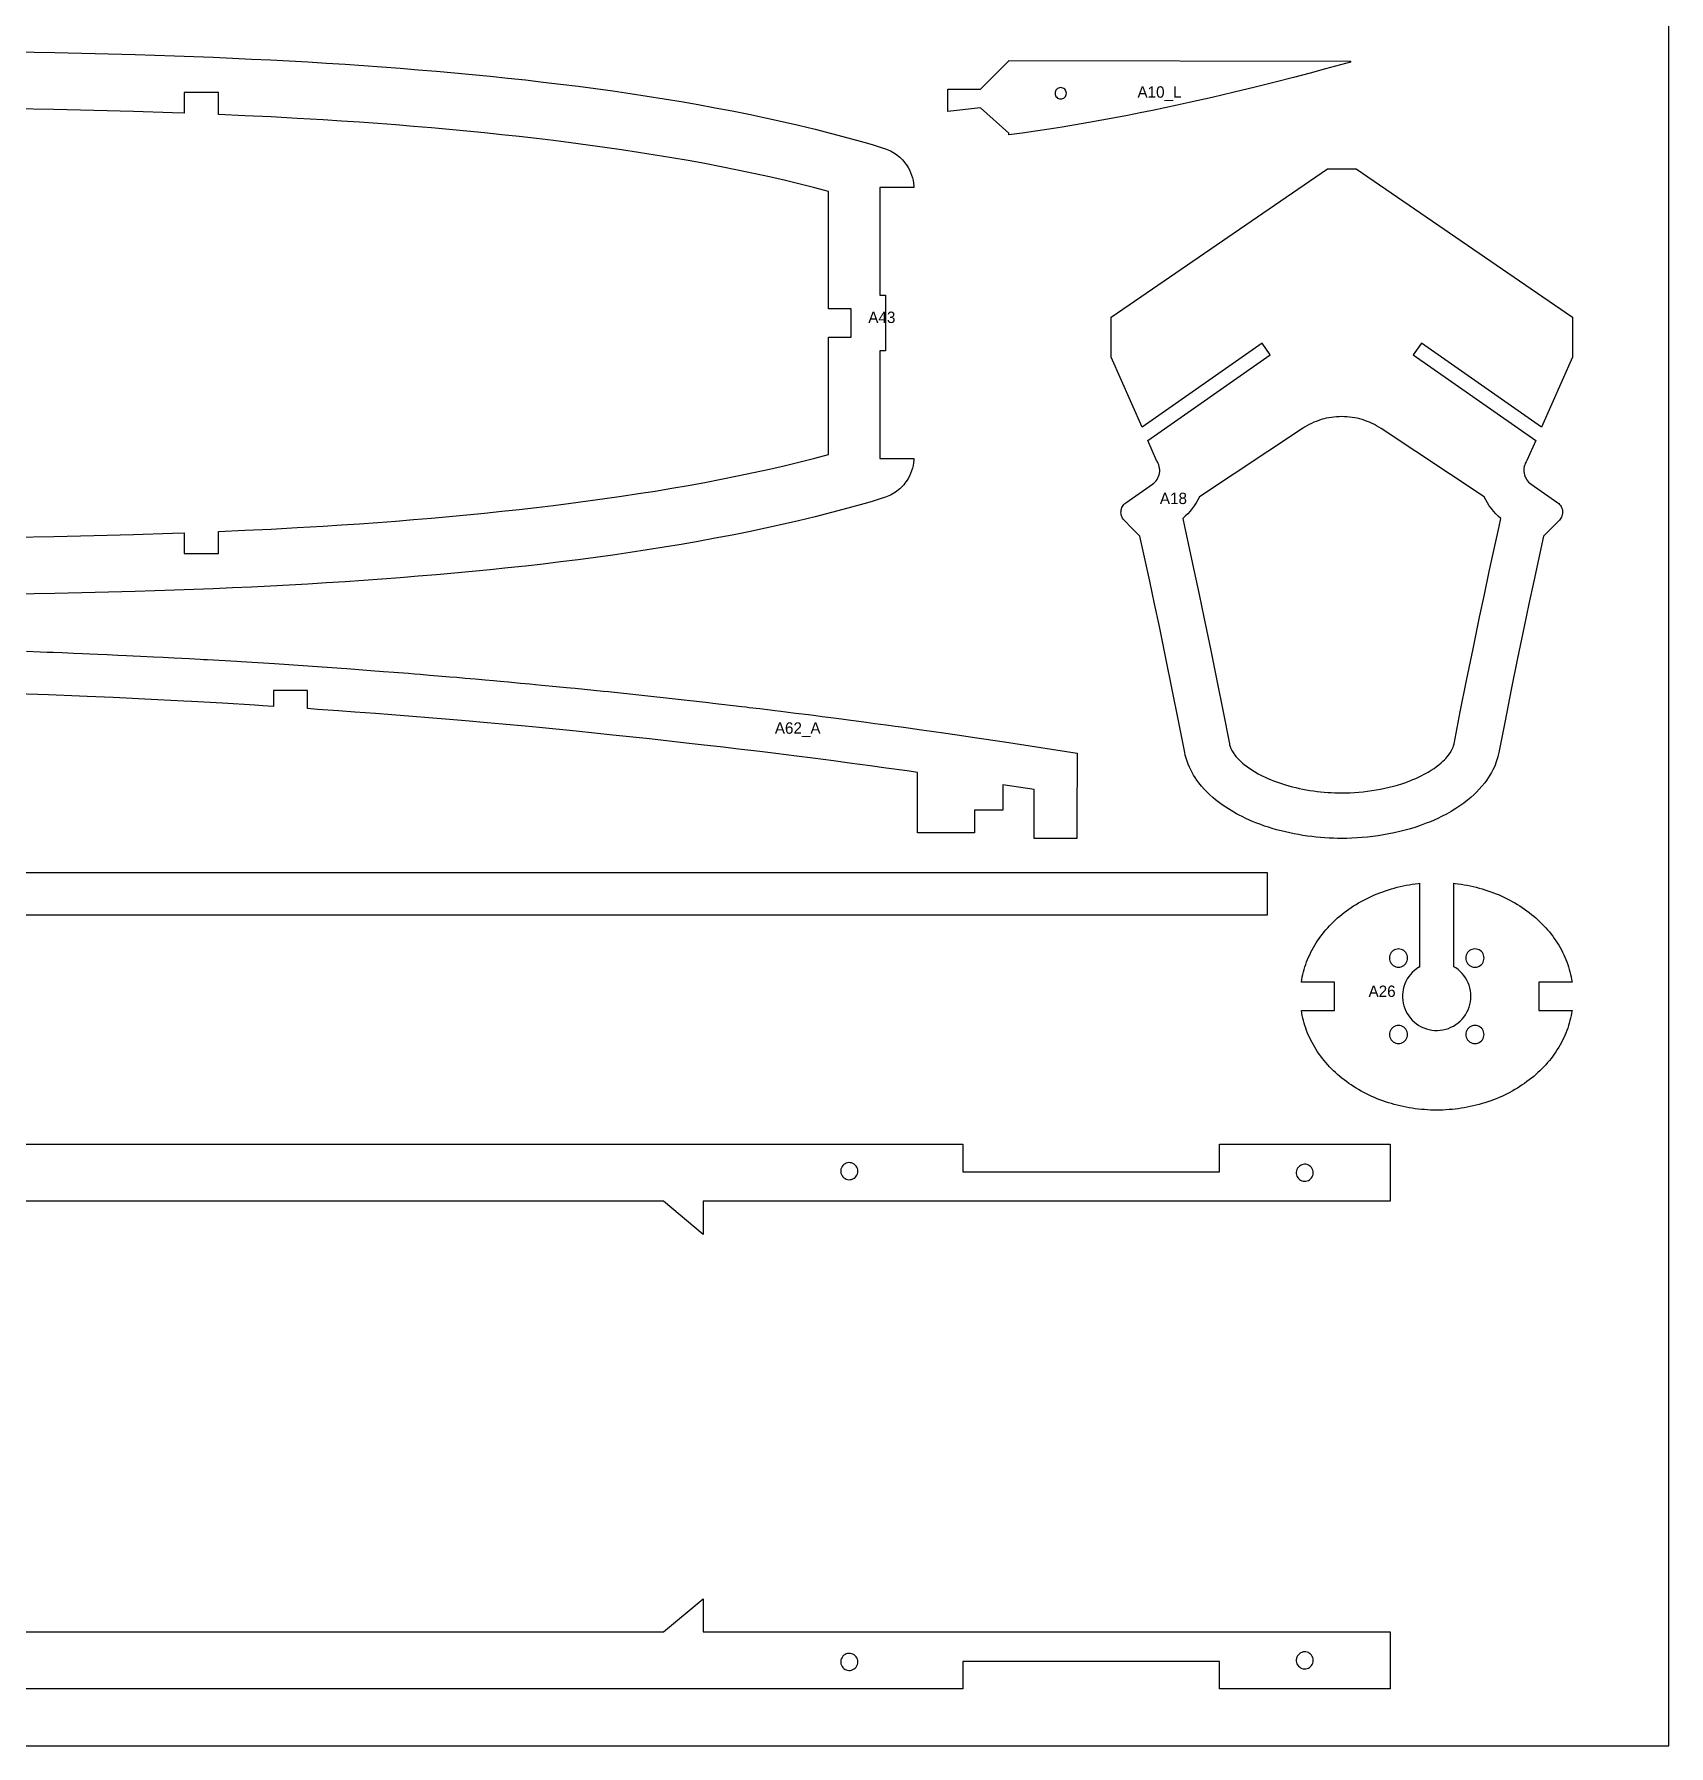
# Model space of a CAD drawing. Header units: millimetres. Extents: x 0 to 610, y 0 to 457.
# Drawn here: x 322.5 to 609.6, y 0 to 300.6 of the extents above; entities that cross this region are included whole.
import ezdxf

# ---------------------------------------------------------------- set-up
doc = ezdxf.new("R2010")
doc.units = ezdxf.units.MM
for name, color, linetype in [('CUT', 7, 'Continuous'), ('LABEL_DO_NOT_CUT', 3, 'Continuous'), ('STOCK_DO_NOT_CUT', 8, 'Continuous')]:
    doc.layers.add(name, color=color, linetype=linetype)

msp = doc.modelspace()

# ---------------------------------------------------------------- linework, layer by layer
at = {"layer": 'CUT'}
for points in [[(318.87121, 297.51272), (326.10925, 297.38996), (333.22578, 297.23505), (340.23006, 297.04651), (347.13132, 296.82287), (350.54611, 296.69741), (353.93812, 296.56256), (357.30814, 296.4181), (360.65692, 296.26377), (363.98524, 296.09933), (367.29387, 295.92456), (370.58357, 295.73921), (373.85511, 295.54304), (377.10912, 295.33579), (380.34602, 295.11715), (383.56632, 294.88675), (386.77049, 294.64424), (389.95904, 294.38926), (393.13245, 294.12147), (396.29122, 293.84051), (399.43584, 293.54603), (402.5666, 293.23765), (405.68368, 292.91488), (408.78737, 292.57719), (411.87799, 292.22404), (414.95584, 291.85489), (418.02123, 291.4692), (421.07444, 291.06645), (424.1158, 290.64608), (427.14522, 290.20755), (430.16241, 289.75005), (433.16743, 289.27267), (436.1603, 288.77449), (439.14107, 288.2546), (442.10976, 287.71208), (445.06642, 287.14602), (448.01109, 286.5555), (450.94319, 285.93963), (453.86191, 285.29713), (456.76692, 284.62653), (459.65787, 283.92633), (462.53401, 283.1951), (465.39442, 282.43116), (468.23846, 281.63271), (469.65414, 281.21998), (471.06549, 280.79794), (472, 280.51251), (472.30818, 280.39557), (472.61069, 280.26484), (472.90702, 280.12073), (473.19672, 279.96365), (473.4793, 279.79402), (473.75427, 279.61225), (474.02115, 279.41876), (474.27947, 279.21395), (474.52875, 278.99823), (474.76851, 278.77202), (474.99825, 278.53574), (475.21752, 278.28979), (475.42581, 278.03459), (475.62266, 277.77055), (475.80758, 277.49808), (475.9801, 277.2176), (476.21474, 276.78288), (476.41984, 276.3332), (476.59486, 275.87071), (476.73928, 275.39757), (476.85253, 274.91593), (476.9341, 274.42792), (476.98344, 273.93571), (476.99243, 273.66731), (471, 273.66731), (471, 254.76794), (472, 254.76794), (472, 245.02115), (471, 245.02115), (471, 226.12187), (476.99243, 226.12187), (476.98344, 225.85338), (476.9341, 225.36117), (476.85253, 224.87316), (476.73927, 224.39152), (476.59486, 223.91838), (476.41984, 223.45589), (476.21473, 223.00621), (475.9801, 222.57149), (475.80758, 222.29101), (475.62266, 222.01854), (475.42581, 221.7545), (475.21751, 221.4993), (474.99825, 221.25335), (474.76851, 221.01706), (474.52875, 220.79086), (474.27947, 220.57514), (474.02115, 220.37033), (473.75427, 220.17683), (473.47929, 219.99507), (473.19672, 219.82544), (472.90702, 219.66836), (472.61069, 219.52425), (472.30818, 219.39352), (472, 219.27658), (471.06549, 218.99115), (469.65414, 218.56911), (468.23846, 218.15638), (465.39442, 217.35793), (462.53401, 216.59399), (459.65787, 215.86276), (456.76692, 215.16256), (453.86191, 214.49196), (450.94319, 213.84946), (448.01109, 213.23359), (445.06642, 212.64307), (442.10976, 212.07701), (439.14107, 211.53449), (436.1603, 211.0146), (433.16743, 210.51642), (430.16241, 210.03904), (427.14522, 209.58154), (424.1158, 209.14301), (421.07444, 208.72264), (418.02123, 208.31989), (414.95584, 207.9342), (411.87799, 207.56505), (408.78737, 207.2119), (405.68368, 206.87421), (402.5666, 206.55144), (399.43584, 206.24306), (396.29122, 205.94858), (393.13245, 205.66762), (389.95904, 205.39983), (386.77049, 205.14485), (383.56632, 204.90234), (380.34602, 204.67194), (377.10912, 204.4533), (373.85511, 204.24605), (370.58357, 204.04988), (367.29387, 203.86453), (363.98524, 203.68975), (360.65692, 203.52532), (357.30814, 203.37099), (353.93812, 203.22653), (350.54611, 203.09168), (347.13132, 202.96622), (340.23006, 202.74257), (333.22578, 202.55404), (326.10925, 202.39913), (318.87121, 202.27637)], [(318.72444, 212.27529), (325.91614, 212.39726), (332.98291, 212.55109), (339.93404, 212.73819), (346.77885, 212.96001), (348.85, 213.03812), (348.85, 209.39456), (354.85, 209.39456), (354.85, 213.27353), (359.50855, 213.48212), (364.12468, 213.71015), (368.70052, 213.95823), (373.23821, 214.227), (376.45456, 214.43185), (379.65243, 214.64786), (382.83234, 214.87537), (385.99478, 215.11473), (389.14024, 215.36625), (392.26923, 215.63029), (395.38224, 215.90718), (398.47977, 216.19725), (401.5618, 216.50084), (404.62817, 216.81836), (407.67921, 217.15032), (410.71522, 217.49723), (413.73653, 217.8596), (416.74344, 218.23792), (419.73627, 218.6327), (422.71533, 219.04446), (425.67985, 219.4736), (428.62888, 219.92077), (431.56247, 220.38681), (434.48068, 220.87257), (437.38357, 221.37887), (440.27119, 221.90656), (443.1436, 222.45647), (446.00086, 223.02945), (448.84135, 223.62608), (451.6632, 224.24725), (454.46613, 224.89429), (457.24984, 225.5685), (459.63313, 226.17237), (462, 226.79804), (462, 247.39454), (466, 247.39454), (466, 252.39454), (462, 252.39454), (462, 272.99105), (459.63313, 273.61672), (457.24984, 274.22059), (454.46613, 274.8948), (451.6632, 275.54184), (448.84135, 276.16301), (446.00086, 276.75964), (443.1436, 277.33262), (440.27119, 277.88253), (437.38357, 278.41022), (434.48068, 278.91652), (431.56247, 279.40228), (428.62888, 279.86832), (425.67985, 280.31549), (422.71533, 280.74463), (419.73627, 281.15639), (416.74344, 281.55117), (413.73653, 281.92949), (410.71522, 282.29186), (407.67921, 282.63877), (404.62817, 282.97073), (401.5618, 283.28825), (398.47977, 283.59183), (395.38224, 283.88191), (392.26923, 284.1588), (389.14024, 284.42284), (385.99478, 284.67436), (382.83234, 284.91371), (379.65243, 285.14123), (376.45456, 285.35724), (373.23821, 285.56208), (368.70052, 285.83086), (364.12468, 286.07894), (359.50855, 286.30696), (354.85, 286.51556), (354.85, 290.39456), (348.85, 290.39456), (348.85, 286.75097), (346.77885, 286.82908), (339.93404, 287.0509), (332.98291, 287.238), (325.91614, 287.39183), (318.72444, 287.5138)], [(321.15337, 192.22939), (323.54043, 192.14581), (324.76183, 192.09829), (325.81692, 192.05996), (327.42021, 191.99486), (329.42447, 191.91688), (330.96879, 191.85079), (332.26962, 191.79797), (333.65044, 191.73602), (335.30758, 191.66509), (337.19064, 191.57717), (338.72115, 191.5085), (339.86039, 191.45251), (341.18966, 191.39045), (343.43973, 191.27662), (345.17138, 191.19153), (346.05763, 191.14419), (347.07064, 191.09294), (349.74595, 190.94718), (351.62021, 190.84707), (352.24613, 190.81096), (352.95041, 190.77259), (358.06751, 190.47514), (358.82889, 190.4294), (364.706, 190.06336), (370.58164, 189.67449), (376.45572, 189.26279), (377.39908, 189.19454), (382.32816, 188.82827), (383.12973, 188.76583), (383.8391, 188.71276), (385.67405, 188.56762), (388.19887, 188.37094), (389.3102, 188.28002), (390.27701, 188.20354), (391.94449, 188.0645), (394.06775, 187.89079), (395.49712, 187.76826), (396.7127, 187.6669), (398.16749, 187.53934), (399.93473, 187.38785), (401.69527, 187.23003), (403.14603, 187.10283), (404.36505, 186.99071), (405.79971, 186.86211), (407.91416, 186.66428), (409.57691, 186.51135), (410.5468, 186.41798), (411.66259, 186.31358), (414.17533, 186.06864), (416.00521, 185.89247), (416.71764, 185.82082), (417.52331, 185.74228), (422.43081, 185.24621), (423.38176, 185.14821), (429.23786, 184.53138), (435.09151, 183.8918), (440.94264, 183.22948), (441.69027, 183.14319), (446.79115, 182.54443), (447.48594, 182.4603), (448.10392, 182.38749), (449.96863, 182.15972), (452.63695, 181.83665), (453.63789, 181.71152), (454.51429, 181.60446), (456.23751, 181.38652), (458.47996, 181.10617), (459.79406, 180.93669), (460.92127, 180.79413), (462.44424, 180.59491), (464.32008, 180.35299), (465.95834, 180.13523), (467.32474, 179.95649), (468.61914, 179.78156), (470.15724, 179.57712), (472.13811, 179.30599), (473.72457, 179.09158), (474.77468, 178.9451), (475.99134, 178.77857), (478.34927, 178.44649), (480.12067, 178.1994), (480.91691, 178.08487), (481.82229, 177.95736), (484.63318, 177.55034), (486.5129, 177.27997), (487.65, 177.1135), (487.65, 177.11147), (492.90116, 176.33331), (499.28533, 175.35944), (505.66528, 174.35836), (505.65301, 162.31275), (505.65, 162.31275), (505.65, 159.35837), (498.15, 159.36601), (498.15874, 167.9445), (492.65, 168.78529), (492.65, 164.35839), (487.65, 164.35839), (487.65, 160.35839), (477.65, 160.35839), (477.65, 170.97096), (475.8114, 171.22832), (472.16567, 171.73295), (469.3274, 172.11829), (465.71226, 172.60224), (462.85917, 172.97761), (459.24422, 173.4451), (456.39908, 173.80748), (452.75469, 174.26224), (449.94312, 174.60856), (446.22922, 175.05516), (443.48901, 175.3812), (439.63176, 175.82757), (437.03539, 176.12563), (430.5814, 176.842), (424.1265, 177.53039), (417.66926, 178.19009), (411.20737, 178.82199), (408.70339, 179.05719), (404.74034, 179.42633), (402.03776, 179.66894), (398.26745, 180.00315), (395.46836, 180.24277), (391.78755, 180.55249), (388.93944, 180.78446), (385.29878, 181.07443), (382.43072, 181.29611), (378.79793, 181.56914), (375.93311, 181.77867), (372.27909, 182.03688), (370.5, 182.15963), (370.5, 185.35839), (364.5, 185.35839), (364.5, 182.55803), (362.65282, 182.67781), (361.2256, 182.767), (355.58815, 183.10822), (350.116, 183.4177), (348.76281, 183.49075), (344.19918, 183.72995), (343.02757, 183.78987), (337.56303, 184.05367), (336.34187, 184.1092), (331.79361, 184.30995), (330.46932, 184.36642), (324.9971, 184.58532), (319.33001, 184.78969)], [(91.41687, 153.35837), (539.07045, 153.35837), (539.07045, 145.85837), (91.41687, 145.85837)], [(107.57838, 105.64445), (485.60454, 105.64445), (485.60454, 100.82223), (530.6602, 100.82223), (530.6602, 105.64445), (560.6602, 105.64445), (560.6602, 95.64445), (440.0102, 95.64445), (440.0102, 89.82223), (433.0102, 95.64445), (315.0102, 95.64445)], [(315.0102, 20.00001), (433.0102, 20), (440.0102, 25.82223), (440.0102, 20), (560.6602, 20), (560.6602, 10), (530.6602, 10), (530.6602, 14.82219), (485.60454, 14.82219), (485.60454, 10), (107.57838, 10)]]:
    msp.add_lwpolyline(points, dxfattribs=at)
for points in [[(488.71984, 287.68763), (482.99243, 287.06027), (482.99566, 290.9551), (488.69287, 290.94599), (493.69796, 295.93798), (493.698, 295.98318), (553.69214, 295.87049), (553.69776, 295.7151), (549.29263, 294.51579), (546.61884, 293.80139), (543.6595, 293.02532), (540.43607, 292.19869), (536.97001, 291.33263), (533.28277, 290.43825), (529.39581, 289.52667), (525.33058, 288.609), (523.23782, 288.15135), (521.10853, 287.69636), (518.94541, 287.2454), (516.75113, 286.79987), (514.52838, 286.36115), (512.27983, 285.93064), (510.00817, 285.50972), (507.71609, 285.09979), (505.40625, 284.70224), (503.08135, 284.31844), (500.74406, 283.94981), (498.39708, 283.59771), (496.04307, 283.26355), (493.68473, 282.94871), (493.68502, 283.23206)], [(503.79424, 290.2421), (503.77503, 290.43719), (503.71812, 290.62478), (503.62571, 290.79767), (503.50135, 290.94921), (503.34981, 291.07357), (503.17692, 291.16598), (502.98933, 291.22288), (502.79424, 291.2421), (502.59915, 291.22288), (502.41156, 291.16598), (502.23867, 291.07357), (502.08713, 290.94921), (501.96277, 290.79767), (501.87036, 290.62478), (501.81346, 290.43719), (501.79424, 290.2421), (501.81346, 290.04701), (501.87036, 289.85942), (501.96277, 289.68653), (502.08713, 289.53499), (502.23867, 289.41063), (502.41156, 289.31822), (502.59915, 289.26131), (502.79424, 289.2421), (502.98933, 289.26131), (503.17692, 289.31822), (503.34981, 289.41063), (503.50135, 289.53499), (503.62571, 289.68653), (503.71812, 289.85942), (503.77503, 290.04701)], [(539.61174, 244.30887), (538.1778, 246.35675), (517.08211, 231.58539), (511.66528, 243.9151), (511.66528, 250.94871), (549.6653, 276.94871), (554.6653, 276.94871), (592.66528, 250.94871), (592.66528, 243.9151), (587.24848, 231.58539), (566.1528, 246.35675), (564.71886, 244.30887), (586.22311, 229.25143), (584.685, 225.7504), (584.52817, 225.50124), (584.39652, 225.23791), (584.29132, 224.96294), (584.21357, 224.67899), (584.16403, 224.38878), (584.14317, 224.09512), (584.1512, 223.80082), (584.18803, 223.50873), (584.25332, 223.22165), (584.34643, 222.94236), (584.46647, 222.67353), (584.61228, 222.41777), (584.78246, 222.17753), (584.97536, 221.95513), (585.18914, 221.75271), (585.42173, 221.57221), (590.09777, 218.29801), (590.26689, 218.16551), (590.42082, 218.01563), (590.55779, 217.85011), (590.67621, 217.67085), (590.77472, 217.47992), (590.85218, 217.27952), (590.90769, 217.07197), (590.94063, 216.85967), (590.9506, 216.64505), (590.93749, 216.43061), (590.90146, 216.21881), (590.84291, 216.01209), (590.76253, 215.81285), (590.66124, 215.62338), (590.54021, 215.44587), (590.40084, 215.28236), (589.01877, 213.85304), (587.61096, 212.44907), (585.89107, 204.54083), (585.04391, 200.57591), (584.20148, 196.58134), (583.05264, 191.04296), (581.93446, 185.54375), (580.8376, 180.03943), (579.75275, 174.48573), (579.65207, 174.00115), (579.57468, 173.68754), (579.48106, 173.35268), (579.36913, 172.9974), (579.2368, 172.62253), (579.082, 172.22892), (578.90265, 171.81738), (578.69667, 171.38876), (578.46198, 170.9439), (578.1809, 170.45813), (577.88863, 169.99618), (577.58794, 169.55806), (577.2816, 169.14375), (576.79356, 168.53988), (576.30998, 167.99448), (575.84153, 167.50761), (575.39894, 167.07934), (574.84439, 166.57941), (574.24681, 166.07977), (573.60497, 165.58233), (572.91764, 165.08899), (572.18359, 164.60166), (571.40159, 164.12222), (570.57041, 163.65258), (569.68882, 163.19464), (569.05778, 162.88954), (568.40227, 162.59142), (567.72193, 162.30086), (567.01638, 162.01841), (566.09178, 161.67538), (565.16045, 161.35913), (564.22372, 161.06898), (563.28293, 160.80423), (562.33942, 160.5642), (561.39454, 160.3482), (560.44963, 160.15554), (559.50603, 159.98553), (558.56507, 159.83749), (557.62811, 159.71072), (556.69648, 159.60454), (555.77153, 159.51826), (554.8546, 159.4512), (553.94702, 159.40265), (553.05014, 159.37194), (552.1653, 159.35837), (551.42765, 159.36852), (550.68344, 159.39047), (549.93334, 159.42451), (549.17806, 159.47097), (548.41829, 159.53017), (547.65472, 159.60241), (546.88803, 159.68802), (546.11893, 159.78731), (545.34811, 159.90059), (544.57625, 160.02817), (543.80406, 160.17039), (543.03221, 160.32754), (542.26141, 160.49994), (541.49235, 160.68792), (540.72571, 160.89177), (539.9622, 161.11183), (539.28611, 161.32146), (538.61109, 161.54516), (537.93817, 161.78315), (537.2684, 162.03564), (536.60284, 162.30282), (535.94252, 162.58491), (535.28848, 162.88212), (534.64178, 163.19464), (534.15125, 163.44463), (533.66615, 163.70388), (533.18691, 163.97246), (532.71401, 164.25044), (532.2479, 164.53787), (531.78903, 164.83482), (531.33787, 165.14136), (530.89487, 165.45754), (530.45239, 165.78939), (529.98774, 166.15683), (529.50653, 166.56048), (529.01439, 167.00098), (528.51694, 167.47894), (528.01981, 167.99497), (527.52862, 168.5497), (527.049, 169.14375), (526.72003, 169.58993), (526.40224, 170.05683), (526.1319, 170.48723), (525.87244, 170.93566), (525.62626, 171.40206), (525.39576, 171.88636), (525.18333, 172.38849), (524.99139, 172.90838), (524.82232, 173.44596), (524.67853, 174.00115), (524.57785, 174.48573), (523.493, 180.03943), (522.39615, 185.54375), (521.27796, 191.04296), (520.12912, 196.58134), (519.2867, 200.57591), (518.43953, 204.54083), (516.71968, 212.44911), (515.31183, 213.85304), (513.9298, 215.2824), (513.79039, 215.44587), (513.66937, 215.62338), (513.56808, 215.81285), (513.48769, 216.01209), (513.42915, 216.21881), (513.39311, 216.43061), (513.38, 216.64505), (513.38997, 216.85967), (513.42291, 217.07197), (513.47843, 217.27952), (513.55589, 217.47992), (513.65439, 217.67085), (513.77282, 217.85011), (513.90978, 218.01563), (514.06371, 218.16551), (514.23283, 218.29801), (518.90888, 221.57221), (519.14146, 221.75271), (519.35524, 221.95513), (519.54814, 222.17753), (519.71832, 222.41777), (519.86413, 222.67353), (519.98417, 222.94236), (520.07728, 223.22165), (520.14257, 223.50873), (520.17941, 223.80082), (520.18743, 224.09512), (520.16658, 224.38878), (520.11704, 224.67899), (520.03929, 224.96294), (519.93408, 225.23791), (519.80243, 225.50124), (519.6456, 225.7504), (518.10749, 229.25143)], [(532.47276, 175.80394), (532.56196, 175.49505), (532.69428, 175.16319), (532.87316, 174.80768), (533.10174, 174.4291), (533.39571, 174.01401), (533.63815, 173.71532), (533.89775, 173.42435), (534.17099, 173.1424), (534.45435, 172.8708), (534.74432, 172.61084), (535.03738, 172.36384), (535.61872, 171.91395), (536.20996, 171.50249), (536.8404, 171.10442), (537.50679, 170.72184), (538.20983, 170.35489), (538.68302, 170.12634), (539.16813, 169.90613), (539.6639, 169.69453), (540.16907, 169.49181), (540.68238, 169.29824), (541.20259, 169.11409), (541.72842, 168.93964), (542.25864, 168.77515), (542.85798, 168.60257), (543.46384, 168.44184), (544.07538, 168.29281), (544.69179, 168.15534), (545.31223, 168.02931), (545.93586, 167.91458), (546.56186, 167.81101), (547.1894, 167.71846), (547.81764, 167.63679), (548.44576, 167.56588), (549.07292, 167.50558), (549.69829, 167.45576), (550.32105, 167.41628), (550.94035, 167.38701), (552.1653, 167.35854), (552.89741, 167.37098), (553.63879, 167.39809), (554.3879, 167.44015), (555.1432, 167.49745), (555.90314, 167.57028), (556.66617, 167.65892), (557.43076, 167.76366), (558.19535, 167.88479), (558.9584, 168.02259), (559.71836, 168.17737), (560.4737, 168.34939), (561.22286, 168.53895), (561.9643, 168.74634), (562.69648, 168.97185), (563.41785, 169.21575), (564.12686, 169.47835), (564.66412, 169.69341), (565.17513, 169.91164), (565.66049, 170.13235), (566.12471, 170.35685), (566.75806, 170.68564), (567.34238, 171.01546), (567.87969, 171.34458), (568.372, 171.67128), (568.8213, 171.99382), (569.22961, 172.31048), (569.59892, 172.61953), (569.93124, 172.91923), (570.18199, 173.16205), (570.43713, 173.42729), (570.69025, 173.7122), (570.9349, 174.01402), (571.21296, 174.4049), (571.45714, 174.80813), (571.62952, 175.14484), (571.74241, 175.41225), (571.81276, 175.62624), (571.85756, 175.80271), (571.88951, 175.95938), (572.98888, 181.58783), (574.09177, 187.12242), (575.21622, 192.65244), (576.37141, 198.22145), (577.21832, 202.23731), (578.06979, 206.22238), (579.79745, 214.16656), (580.1068, 215.57393), (579.65384, 215.97234), (579.2234, 216.39498), (578.81678, 216.84058), (578.43519, 217.3078), (578.0798, 217.79523), (577.75166, 218.30142), (577.45176, 218.82483), (577.181, 219.3639), (559.07239, 231.36946), (558.68664, 231.61517), (558.29217, 231.84659), (557.88949, 232.06343), (557.47914, 232.2654), (557.06169, 232.45222), (556.63768, 232.62364), (556.20768, 232.77944), (555.77227, 232.9194), (555.33203, 233.04334), (554.88755, 233.15109), (554.43943, 233.24251), (553.98827, 233.31748), (553.53466, 233.37589), (553.07922, 233.41767), (552.62256, 233.44275), (552.16528, 233.45112), (551.70801, 233.44275), (551.25134, 233.41767), (550.7959, 233.37589), (550.3423, 233.31748), (549.89113, 233.24251), (549.44301, 233.15109), (548.99853, 233.04334), (548.55829, 232.9194), (548.12288, 232.77943), (547.69288, 232.62364), (547.26887, 232.45222), (546.85142, 232.2654), (546.44107, 232.06343), (546.0384, 231.84659), (545.64392, 231.61516), (545.25817, 231.36946), (527.14961, 219.36391), (526.87885, 218.82484), (526.57895, 218.30143), (526.25081, 217.79524), (525.89541, 217.3078), (525.51383, 216.84058), (525.10721, 216.39498), (524.67677, 215.97234), (524.22381, 215.57393), (524.53315, 214.16656), (526.26081, 206.22238), (527.11228, 202.23731), (527.95919, 198.22145), (529.11438, 192.65244), (530.23883, 187.12242), (531.34172, 181.58783), (532.44109, 175.95939)], [(572.61523, 151.39501), (573.14864, 151.31887), (573.67985, 151.23268), (574.20859, 151.13651), (574.7346, 151.03039), (575.2576, 150.91438), (575.77733, 150.78855), (576.29352, 150.65295), (576.80591, 150.50765), (577.31424, 150.35273), (577.81825, 150.18827), (578.31769, 150.01435), (578.81229, 149.83106), (579.3018, 149.63849), (579.78598, 149.43675), (580.26458, 149.22593), (580.73735, 149.00614), (581.20405, 148.7775), (581.66445, 148.54011), (582.11831, 148.29411), (582.5654, 148.03962), (583.00549, 147.77676), (583.43836, 147.50567), (583.86378, 147.2265), (584.28154, 146.93937), (584.69142, 146.64445), (585.09322, 146.34187), (585.48673, 146.03179), (585.87176, 145.71438), (586.24809, 145.38979), (586.61555, 145.05819), (586.97394, 144.71975), (587.32309, 144.37463), (587.66281, 144.02303), (587.99293, 143.66511), (588.31328, 143.30106), (588.6237, 142.93106), (588.92403, 142.5553), (589.21412, 142.17398), (589.49381, 141.78729), (589.76298, 141.39543), (590.02147, 140.99859), (590.26916, 140.59698), (590.50592, 140.1908), (590.73163, 139.78027), (590.94618, 139.36558), (591.14945, 138.94696), (591.34134, 138.52461), (591.52176, 138.09875), (591.69061, 137.6696), (591.84781, 137.23738), (591.99327, 136.8023), (592.12692, 136.36459), (592.2487, 135.92448), (592.35854, 135.48218), (592.45638, 135.03792), (592.54218, 134.59194), (592.61589, 134.14445), (586.80386, 134.14445), (586.80386, 129.14445), (592.61598, 129.14445), (592.54229, 128.69696), (592.4565, 128.25097), (592.35868, 127.80671), (592.24885, 127.36442), (592.12709, 126.9243), (591.99345, 126.48659), (591.84801, 126.05152), (591.69083, 125.61929), (591.52199, 125.19014), (591.34159, 124.76428), (591.14971, 124.34194), (590.94646, 123.92331), (590.73192, 123.50863), (590.50623, 123.09809), (590.26948, 122.69191), (590.02181, 122.2903), (589.76333, 121.89347), (589.49418, 121.5016), (589.2145, 121.11491), (588.92442, 120.73359), (588.62411, 120.35784), (588.3137, 119.98784), (587.99336, 119.62379), (587.66326, 119.26587), (587.32355, 118.91426), (586.97442, 118.56915), (586.61604, 118.23071), (586.24859, 117.8991), (585.87227, 117.57451), (585.48726, 117.2571), (585.09376, 116.94703), (584.69197, 116.64445), (584.28209, 116.34952), (583.86434, 116.0624), (583.43893, 115.78322), (583.00608, 115.51214), (582.566, 115.24928), (582.11892, 114.99478), (581.66507, 114.74878), (581.20468, 114.5114), (580.73798, 114.28275), (580.26522, 114.06297), (579.78662, 113.85215), (579.30245, 113.6504), (578.81295, 113.45783), (578.31835, 113.27454), (577.81893, 113.10062), (577.31492, 112.93616), (576.8066, 112.78124), (576.29421, 112.63595), (575.77802, 112.50035), (575.2583, 112.37451), (574.7353, 112.25851), (574.2093, 112.15239), (573.68056, 112.05621), (573.14935, 111.97003), (572.61595, 111.89388), (572.08062, 111.82781), (571.54364, 111.77184), (571.00528, 111.72601), (570.46582, 111.69034), (569.92553, 111.66485), (569.38469, 111.64955), (568.84358, 111.64445), (568.30246, 111.64955), (567.76162, 111.66485), (567.22133, 111.69034), (566.68187, 111.72601), (566.14351, 111.77184), (565.60653, 111.82781), (565.0712, 111.89388), (564.53779, 111.97003), (564.00658, 112.05621), (563.47784, 112.15239), (562.95183, 112.25851), (562.42883, 112.37451), (561.9091, 112.50035), (561.39291, 112.63595), (560.88052, 112.78124), (560.37219, 112.93616), (559.86818, 113.10062), (559.36874, 113.27454), (558.87414, 113.45783), (558.38463, 113.6504), (557.90045, 113.85215), (557.42185, 114.06297), (556.94908, 114.28275), (556.48238, 114.5114), (556.02198, 114.74878), (555.56812, 114.99478), (555.12103, 115.24928), (554.68094, 115.51214), (554.24807, 115.78322), (553.82265, 116.0624), (553.40489, 116.34952), (552.99501, 116.64445), (552.59321, 116.94703), (552.1997, 117.2571), (551.81467, 117.57451), (551.43834, 117.8991), (551.07088, 118.23071), (550.71249, 118.56915), (550.36334, 118.91426), (550.02362, 119.26587), (549.6935, 119.62379), (549.37315, 119.98784), (549.06273, 120.35784), (548.7624, 120.73359), (548.47231, 121.11491), (548.19262, 121.5016), (547.92346, 121.89347), (547.66496, 122.2903), (547.41727, 122.69191), (547.18051, 123.09809), (546.9548, 123.50863), (546.74025, 123.92331), (546.53698, 124.34194), (546.34509, 124.76428), (546.16467, 125.19014), (545.99582, 125.61929), (545.83862, 126.05152), (545.69316, 126.48659), (545.55951, 126.9243), (545.43773, 127.36442), (545.32789, 127.80671), (545.23005, 128.25097), (545.14425, 128.69696), (545.07054, 129.14445), (550.88257, 129.14445), (550.88257, 134.14445), (545.07045, 134.14445), (545.14414, 134.59194), (545.22993, 135.03792), (545.32775, 135.48218), (545.43758, 135.92448), (545.55934, 136.36459), (545.69298, 136.8023), (545.83842, 137.23738), (545.9956, 137.6696), (546.16444, 138.09875), (546.34484, 138.52461), (546.53672, 138.94696), (546.73998, 139.36558), (546.95451, 139.78027), (547.1802, 140.1908), (547.41695, 140.59698), (547.66462, 140.99859), (547.9231, 141.39543), (548.19225, 141.78729), (548.47193, 142.17398), (548.76201, 142.5553), (549.06232, 142.93106), (549.37273, 143.30106), (549.69307, 143.66511), (550.02317, 144.02303), (550.36288, 144.37463), (550.71201, 144.71975), (551.07039, 145.05819), (551.43784, 145.38979), (551.81416, 145.71438), (552.19917, 146.03179), (552.59267, 146.34187), (552.99446, 146.64445), (553.40434, 146.93937), (553.82209, 147.2265), (554.2475, 147.50567), (554.68035, 147.77676), (555.12043, 148.03962), (555.56751, 148.29411), (556.02136, 148.54011), (556.48175, 148.7775), (556.94845, 149.00614), (557.42121, 149.22593), (557.89981, 149.43675), (558.38398, 149.63849), (558.87348, 149.83106), (559.36808, 150.01435), (559.8675, 150.18827), (560.37151, 150.35273), (560.87983, 150.50765), (561.39222, 150.65295), (561.90841, 150.78855), (562.42813, 150.91438), (562.95113, 151.03039), (563.47713, 151.13651), (564.00587, 151.23268), (564.53708, 151.31887), (565.07048, 151.39501), (565.60581, 151.46109), (565.84322, 151.48583), (565.84322, 136.8406), (565.85231, 136.8406), (565.70301, 136.75709), (565.29673, 136.48412), (564.91405, 136.17894), (564.55752, 135.84359), (564.22951, 135.4803), (563.93221, 135.09147), (563.66758, 134.67971), (563.4374, 134.24775), (563.2432, 133.79846), (563.08626, 133.33484), (562.96763, 132.85997), (562.8881, 132.37701), (562.84821, 131.88918), (562.84821, 131.39972), (562.8881, 130.91188), (562.96763, 130.42892), (563.08626, 129.95405), (563.2432, 129.49043), (563.4374, 129.04114), (563.66758, 128.60918), (563.93221, 128.19742), (564.22951, 127.8086), (564.55752, 127.4453), (564.91405, 127.10995), (565.29673, 126.80477), (565.70301, 126.53181), (566.13018, 126.29286), (566.57541, 126.08953), (567.03574, 125.92317), (567.50809, 125.79488), (567.98933, 125.70552), (568.47625, 125.65568), (568.96561, 125.6457), (569.45415, 125.67563), (569.93863, 125.74529), (570.41583, 125.85421), (570.88255, 126.00165), (571.33571, 126.18666), (571.77227, 126.40798), (572.18935, 126.66415), (572.58415, 126.95346), (572.95407, 127.27399), (573.29662, 127.6236), (573.60954, 127.99998), (573.89074, 128.4006), (574.13834, 128.82282), (574.35071, 129.26381), (574.52643, 129.72064), (574.66433, 130.19028), (574.76349, 130.66959), (574.82325, 131.15539), (574.84322, 131.64445), (574.82325, 132.1335), (574.76349, 132.6193), (574.66433, 133.09862), (574.52643, 133.56825), (574.35071, 134.02509), (574.13834, 134.46608), (573.89074, 134.88829), (573.60954, 135.28892), (573.29662, 135.66529), (572.95407, 136.01491), (572.58415, 136.33544), (572.18935, 136.62475), (571.83792, 136.8406), (571.84322, 136.8406), (571.84322, 151.48576), (572.0799, 151.46109)], [(563.7257, 138.36196), (563.706, 138.61226), (563.64739, 138.85639), (563.55131, 139.08835), (563.42013, 139.30242), (563.25707, 139.49333), (563.06616, 139.65639), (562.85209, 139.78757), (562.62013, 139.88365), (562.376, 139.94226), (562.1257, 139.96196), (561.87541, 139.94226), (561.63127, 139.88365), (561.39932, 139.78757), (561.18524, 139.65639), (560.99433, 139.49333), (560.83127, 139.30242), (560.70009, 139.08835), (560.60401, 138.85639), (560.5454, 138.61226), (560.5257, 138.36196), (560.5454, 138.11167), (560.60401, 137.86753), (560.70009, 137.63558), (560.83127, 137.42151), (560.99433, 137.23059), (561.18524, 137.06753), (561.39932, 136.93635), (561.63127, 136.84027), (561.87541, 136.78166), (562.1257, 136.76196), (562.376, 136.78166), (562.62013, 136.84027), (562.85209, 136.93635), (563.06616, 137.06753), (563.25707, 137.23059), (563.42013, 137.42151), (563.55131, 137.63558), (563.64739, 137.86753), (563.706, 138.11167)], [(577.16073, 138.36196), (577.14103, 138.61226), (577.08242, 138.85639), (576.98634, 139.08835), (576.85516, 139.30242), (576.6921, 139.49333), (576.50119, 139.65639), (576.28711, 139.78757), (576.05516, 139.88365), (575.81102, 139.94226), (575.56073, 139.96196), (575.31043, 139.94226), (575.0663, 139.88365), (574.83434, 139.78757), (574.62027, 139.65639), (574.42936, 139.49333), (574.2663, 139.30242), (574.13512, 139.08835), (574.03904, 138.85639), (573.98043, 138.61226), (573.96073, 138.36196), (573.98043, 138.11167), (574.03904, 137.86753), (574.13512, 137.63558), (574.2663, 137.42151), (574.42936, 137.23059), (574.62027, 137.06753), (574.83434, 136.93635), (575.0663, 136.84027), (575.31043, 136.78166), (575.56073, 136.76196), (575.81102, 136.78166), (576.05516, 136.84027), (576.28711, 136.93635), (576.50119, 137.06753), (576.6921, 137.23059), (576.85516, 137.42151), (576.98634, 137.63558), (577.08242, 137.86753), (577.14103, 138.11167)], [(563.7257, 124.92693), (563.706, 125.17723), (563.64739, 125.42136), (563.55131, 125.65332), (563.42013, 125.86739), (563.25707, 126.0583), (563.06616, 126.22136), (562.85209, 126.35254), (562.62013, 126.44862), (562.376, 126.50723), (562.1257, 126.52693), (561.87541, 126.50723), (561.63127, 126.44862), (561.39932, 126.35254), (561.18524, 126.22136), (560.99433, 126.0583), (560.83127, 125.86739), (560.70009, 125.65332), (560.60401, 125.42136), (560.5454, 125.17723), (560.5257, 124.92693), (560.5454, 124.67664), (560.60401, 124.43251), (560.70009, 124.20055), (560.83127, 123.98648), (560.99433, 123.79556), (561.18524, 123.63251), (561.39932, 123.50132), (561.63127, 123.40524), (561.87541, 123.34663), (562.1257, 123.32693), (562.376, 123.34663), (562.62013, 123.40524), (562.85209, 123.50132), (563.06616, 123.63251), (563.25707, 123.79556), (563.42013, 123.98648), (563.55131, 124.20055), (563.64739, 124.43251), (563.706, 124.67664)], [(577.16073, 124.92693), (577.14103, 125.17723), (577.08242, 125.42136), (576.98634, 125.65332), (576.85516, 125.86739), (576.6921, 126.0583), (576.50119, 126.22136), (576.28711, 126.35254), (576.05516, 126.44862), (575.81102, 126.50723), (575.56073, 126.52693), (575.31043, 126.50723), (575.0663, 126.44862), (574.83434, 126.35254), (574.62027, 126.22136), (574.42936, 126.0583), (574.2663, 125.86739), (574.13512, 125.65332), (574.03904, 125.42136), (573.98043, 125.17723), (573.96073, 124.92693), (573.98043, 124.67664), (574.03904, 124.43251), (574.13512, 124.20055), (574.2663, 123.98648), (574.42936, 123.79556), (574.62027, 123.63251), (574.83434, 123.50132), (575.0663, 123.40524), (575.31043, 123.34663), (575.56073, 123.32693), (575.81102, 123.34663), (576.05516, 123.40524), (576.28711, 123.50132), (576.50119, 123.63251), (576.6921, 123.79556), (576.85516, 123.98648), (576.98634, 124.20055), (577.08242, 124.43251), (577.14103, 124.67664)], [(467.16068, 100.92139), (467.14125, 101.16201), (467.08348, 101.39639), (466.98886, 101.61848), (466.85984, 101.82251), (466.69977, 102.0032), (466.51278, 102.15587), (466.30372, 102.27657), (466.07801, 102.36217), (465.84148, 102.41046), (465.60028, 102.42018), (465.36064, 102.39108), (465.12877, 102.32392), (464.91068, 102.22043), (464.71201, 102.0833), (464.53791, 101.91608), (464.39289, 101.72309), (464.28071, 101.50934), (464.20427, 101.28037), (464.16554, 101.04209), (464.16554, 100.80069), (464.20427, 100.56242), (464.28071, 100.33344), (464.39289, 100.11969), (464.53791, 99.92671), (464.71201, 99.75948), (464.91068, 99.62235), (465.12877, 99.51887), (465.36064, 99.45171), (465.60028, 99.42261), (465.84148, 99.43233), (466.07801, 99.48062), (466.30372, 99.56622), (466.51278, 99.68692), (466.69977, 99.83959), (466.85984, 100.02028), (466.98886, 100.22431), (467.08348, 100.44639), (467.14125, 100.68078)], [(547.1602, 100.64445), (547.14078, 100.88507), (547.083, 101.11945), (546.98838, 101.34153), (546.85936, 101.54556), (546.69929, 101.72625), (546.5123, 101.87892), (546.30324, 101.99962), (546.07753, 102.08523), (545.841, 102.13351), (545.5998, 102.14323), (545.36016, 102.11413), (545.12829, 102.04697), (544.9102, 101.94349), (544.71153, 101.80636), (544.53743, 101.63913), (544.39241, 101.44615), (544.28023, 101.2324), (544.20379, 101.00342), (544.16506, 100.76515), (544.16506, 100.52375), (544.20379, 100.28548), (544.28023, 100.0565), (544.39241, 99.84275), (544.53743, 99.64976), (544.71153, 99.48254), (544.9102, 99.34541), (545.12829, 99.24192), (545.36016, 99.17476), (545.5998, 99.14567), (545.841, 99.15539), (546.07753, 99.20367), (546.30324, 99.28927), (546.5123, 99.40997), (546.69929, 99.56265), (546.85936, 99.74334), (546.98838, 99.94736), (547.083, 100.16945), (547.14078, 100.40383)], [(467.16068, 14.72306), (467.14125, 14.96367), (467.08348, 15.19806), (466.98886, 15.42014), (466.85984, 15.62417), (466.69977, 15.80486), (466.51278, 15.95753), (466.30372, 16.07823), (466.07801, 16.16383), (465.84148, 16.21212), (465.60028, 16.22184), (465.36064, 16.19274), (465.12877, 16.12558), (464.91068, 16.02209), (464.71201, 15.88496), (464.53791, 15.71774), (464.39289, 15.52476), (464.28071, 15.31101), (464.20427, 15.08203), (464.16554, 14.84376), (464.16554, 14.60236), (464.20427, 14.36408), (464.28071, 14.13511), (464.39289, 13.92136), (464.53791, 13.72837), (464.71201, 13.56115), (464.91068, 13.42402), (465.12877, 13.32053), (465.36064, 13.25337), (465.60028, 13.22427), (465.84148, 13.23399), (466.07801, 13.28228), (466.30372, 13.36788), (466.51278, 13.48858), (466.69977, 13.64125), (466.85984, 13.82194), (466.98886, 14.02597), (467.08348, 14.24805), (467.14125, 14.48244)], [(547.1602, 15), (547.14078, 15.24062), (547.083, 15.475), (546.98838, 15.69708), (546.85936, 15.90111), (546.69929, 16.0818), (546.5123, 16.23448), (546.30324, 16.35518), (546.07753, 16.44078), (545.841, 16.48906), (545.5998, 16.49878), (545.36016, 16.46969), (545.12829, 16.40252), (544.9102, 16.29904), (544.71153, 16.16191), (544.53743, 15.99468), (544.39241, 15.8017), (544.28023, 15.58795), (544.20379, 15.35897), (544.16506, 15.1207), (544.16506, 14.8793), (544.20379, 14.64103), (544.28023, 14.41205), (544.39241, 14.1983), (544.53743, 14.00532), (544.71153, 13.83809), (544.9102, 13.70096), (545.12829, 13.59748), (545.36016, 13.53031), (545.5998, 13.50122), (545.841, 13.51094), (546.07753, 13.55922), (546.30324, 13.64482), (546.5123, 13.76552), (546.69929, 13.9182), (546.85936, 14.09889), (546.98838, 14.30292), (547.083, 14.525), (547.14078, 14.75938)]]:
    msp.add_lwpolyline(points, close=True, dxfattribs=at)
at = {"layer": 'STOCK_DO_NOT_CUT'}
msp.add_lwpolyline([(0, 0), (609.6, 0), (609.6, 457.2), (0, 457.2)], close=True, dxfattribs=at)

# ---------------------------------------------------------------- texts
at = {"layer": 'LABEL_DO_NOT_CUT'}
for s, p in [('A10_L', (516.27965, 289.46865)), ('A43', (469, 249.89454)), ('A18', (520.2145, 218.09057)), ('A62_A', (452.58349, 177.75385)), ('A26', (556.86539, 131.52209))]:
    msp.add_text(s, height=2, dxfattribs=at).set_placement(p)

doc.saveas('drawing.dxf')
